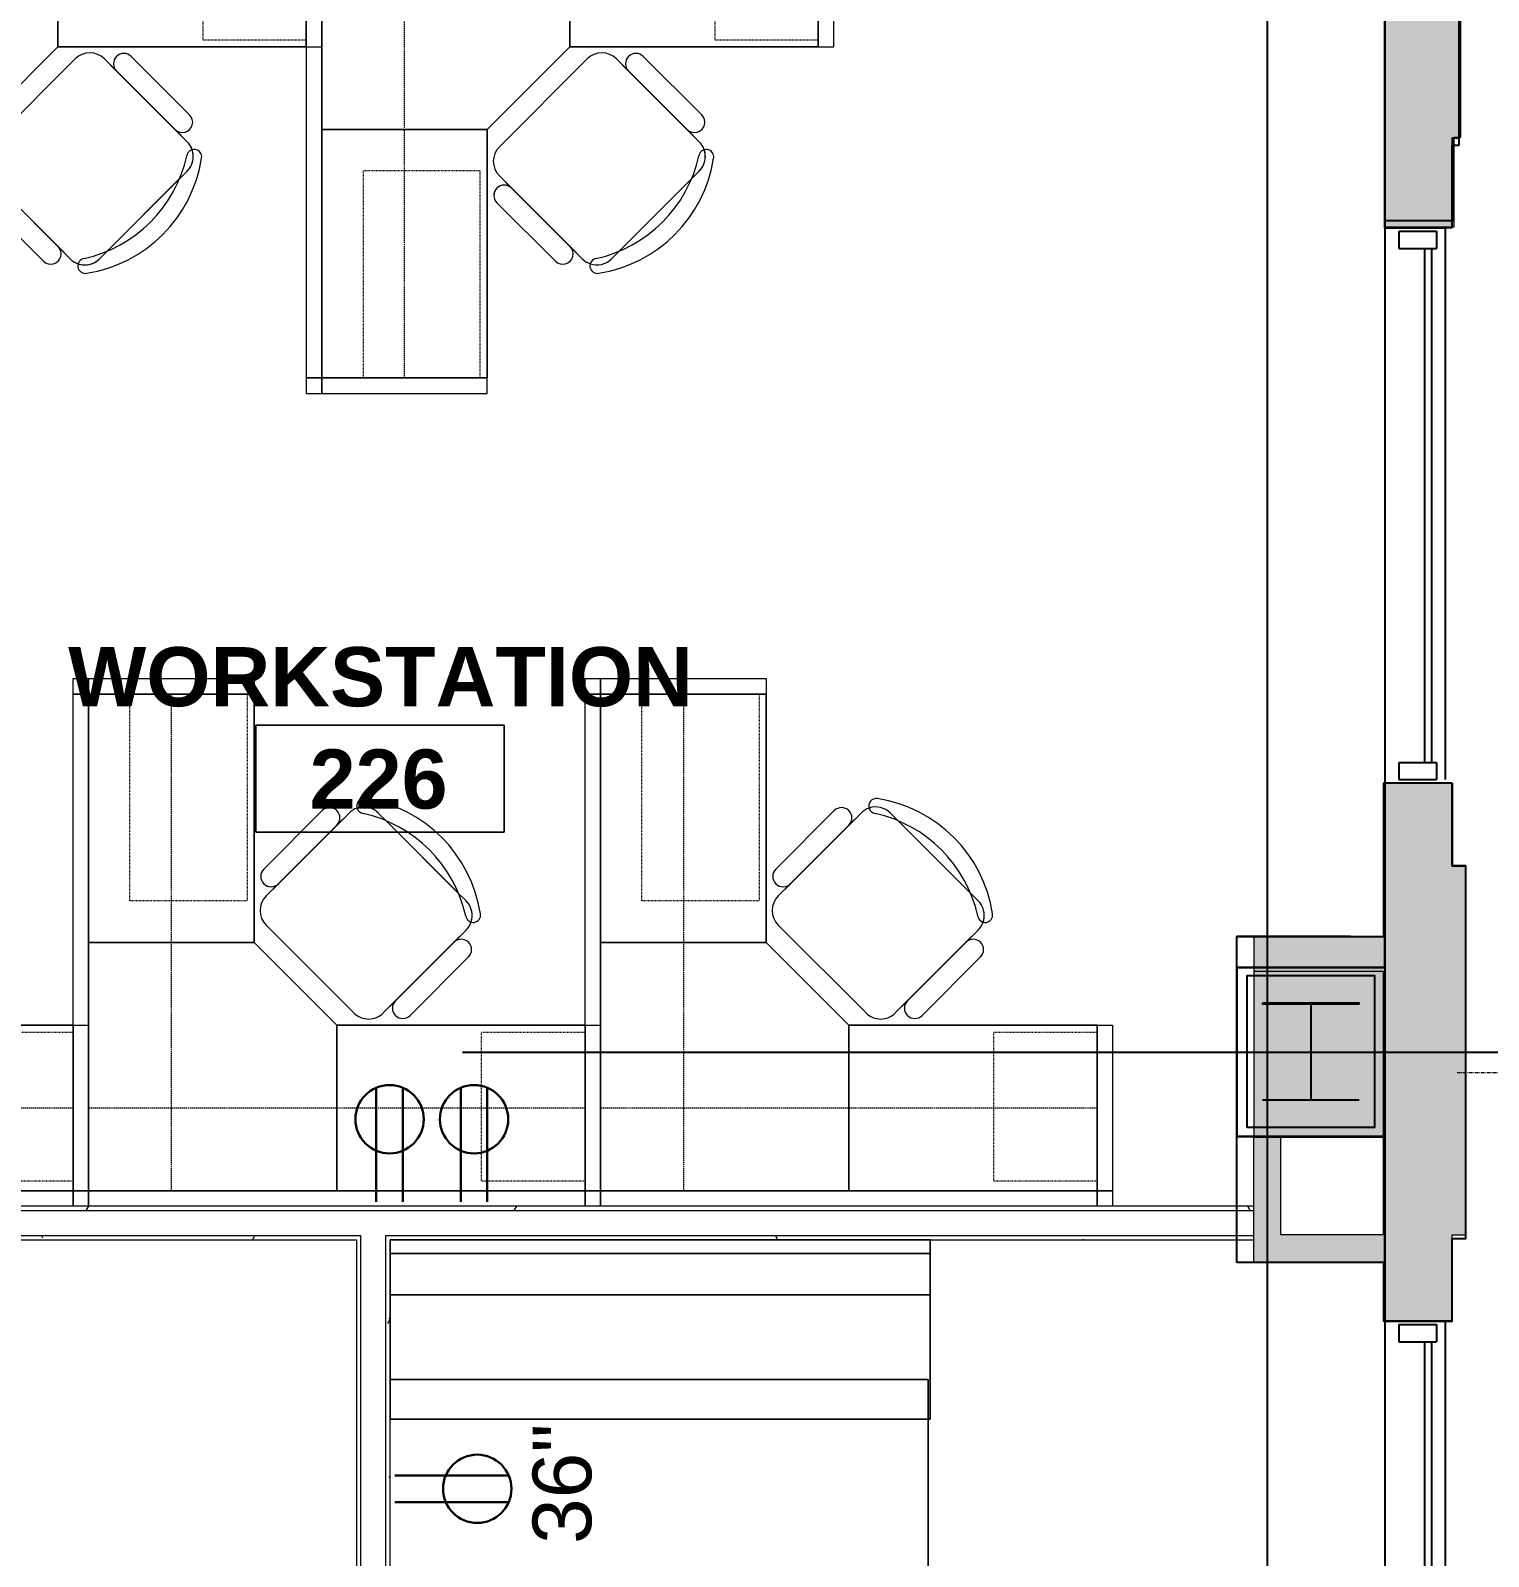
# Model space of a CAD drawing. Header units: inches. Extents: x 25273 to 28081, y 11840 to 13753.
# Drawn here: x 27695.9 to 27907.3, y 12599 to 12820.3 of the extents above; entities that cross this region are included whole.
import ezdxf
from ezdxf.xclip import XClip

# ---------------------------------------------------------------- set-up
doc = ezdxf.new("R2010")
doc.units = ezdxf.units.IN
doc.header["$MEASUREMENT"] = 0
doc.header["$XCLIPFRAME"] = 2
for name, pattern in [('L1$0$Plaza America BA02$0$CENTER2', [1.125, 0.75, -0.125, 0.125, -0.125]), ('L1$0$SAG 02ATL Ste230PHII$0$CENTER2', [1.125, 0.75, -0.125, 0.125, -0.125]), ('X1$0$Grid Line 1_2_', [0.875, 0.5, -0.125, 0.125, -0.125]), ('X1$0$Hidden', [0.28125, 0.1875, -0.09375]), ('X1$0$Hidden2', [0.140625, 0.09375, -0.046875])]:
    doc.linetypes.add(name, pattern=pattern)
for name, color, linetype in [('L1$0$A-Cols-Extr', 3, 'Continuous'), ('L1$0$A-Glaz', 92, 'Continuous'), ('L1$0$A-Wall-Extr', 7, 'Continuous'), ('L1$0$Plaza America BA02$0$A-Column grid', 252, 'L1$0$Plaza America BA02$0$CENTER2'), ('L1$0$SAG 02ATL Ste230PHII$0$A-Column grid', 252, 'L1$0$SAG 02ATL Ste230PHII$0$CENTER2')]:
    doc.layers.add(name, color=color, linetype=linetype)
for name, color, linetype, lineweight in [('X1$0$A-ANNO-NOTE', 131, 'Continuous', 30), ('X1$0$A-AREA-IDEN', 2, 'Continuous', 9), ('X1$0$A-WALL', 113, 'Continuous', 13), ('X1$0$A-WALL-PATT', 111, 'Continuous', 13), ('X1$0$I-FURN', 30, 'Continuous', 9), ('X1$0$I-FURN-PNLS', 30, 'Continuous', 9), ('X1$0$I-WALL', 2, 'Continuous', 13), ('X1$0$Plaza America_Tower 1_2nd Floor -REVIT_dwg', 8, 'Continuous', 9), ('X1$0$S-COLS', 52, 'Continuous', 13), ('X1$0$S-GRID', 1, 'Continuous', 9)]:
    doc.layers.add(name, color=color, linetype=linetype, lineweight=lineweight)
doc.styles.add('X1$0$Swis721 Lt BT', font='swissl.ttf', dxfattribs={"height": 8.514638})
doc.styles.add('X1$0$Swis721 Lt BT_B', font='', dxfattribs={"height": 8.583975})
doc.styles.get('X1$0$Swis721 Lt BT_B').set_extended_font_data('Swis721 Lt BT', bold=True)
pattern_1 = [(0, (0, 0), (30.72, 7.68), [1.267, -21.773, 1.267, -21.773, -122.88]), (0, (0, 0), (30.72, 7.68), [-46.08, 1.267, -44.813, 1.267, -21.773, -53.76]), (0, (0, 0), (30.72, 7.68), [-115.2, 1.267, -14.093, 1.267, -37.133]), (120, (11.52, 3.84), (-22.0110751, 22.7643004), [1.267, -21.773, 1.267, -21.773, -122.88]), (120, (11.52, 3.84), (-22.0110751, 22.7643004), [-46.08, 1.267, -44.813, 1.267, -21.773, -53.76]), (120, (11.52, 3.84), (-22.0110751, 22.7643004), [-115.2, 1.267, -14.093, 1.267, -37.133]), (240, (15.36, 19.2), (-8.7089249, -30.4443004), [1.267, -21.773, 1.267, -21.773, -122.88]), (240, (15.36, 19.2), (-8.7089249, -30.4443004), [-46.08, 1.267, -44.813, 1.267, -21.773, -53.76]), (240, (15.36, 19.2), (-8.7089249, -30.4443004), [-115.2, 1.267, -14.093, 1.267, -37.133])]

# ---------------------------------------------------------------- blocks, each defined once
blk = doc.blocks.new('L1')
at = {"layer": 'L1$0$A-Cols-Extr'}
for points in [[(27870.82, 12659.92), (27870.82, 12684.42), (27892.3, 12684.42), (27892.3, 12659.92)], [(27872.31, 12661.26), (27872.31, 12683.26), (27890.81, 12683.26), (27890.81, 12661.26)], [(27874.56, 12679.26), (27874.56, 12679.17), (27888.56, 12679.17), (27888.56, 12679.26)]]:
    blk.add_lwpolyline(points, close=True, dxfattribs=at)
for points in [[(27881.56, 12679.17), (27881.56, 12665.17)], [(27874.56, 12665.26), (27888.56, 12665.26)]]:
    blk.add_lwpolyline(points, dxfattribs=at)
at = {"layer": 'L1$0$A-Glaz'}
for p, q in [((27892.3, 12791.67), (27901.05, 12791.67)), ((27892.3, 12791.67), (27892.3, 12711.17)), ((27902.05, 12791.67), (27901.05, 12791.67)), ((27901.05, 12791.67), (27901.05, 12711.67)), ((27894.3, 12791.17), (27899.8, 12791.17)), ((27894.3, 12791.17), (27894.3, 12788.67)), ((27899.8, 12791.17), (27899.8, 12788.67)), ((27894.3, 12788.67), (27899.8, 12788.67)), ((27898.05, 12788.67), (27898.05, 12714.17)), ((27899.05, 12788.67), (27899.05, 12714.17)), ((27894.3, 12714.17), (27894.3, 12711.67)), ((27894.3, 12714.17), (27899.8, 12714.17)), ((27899.8, 12714.17), (27899.8, 12711.67)), ((27894.3, 12711.67), (27899.8, 12711.67)), ((27902.05, 12711.17), (27892.3, 12711.17)), ((27902.05, 12633.17), (27892.22, 12633.17)), ((27892.3, 12633.17), (27892.3, 12552.67)), ((27894.3, 12632.67), (27899.8, 12632.67)), ((27894.3, 12632.67), (27894.3, 12630.17)), ((27899.8, 12632.67), (27899.8, 12630.17)), ((27901.05, 12633.17), (27901.05, 12553.17)), ((27894.3, 12630.17), (27899.8, 12630.17)), ((27898.05, 12630.17), (27898.05, 12555.67)), ((27899.05, 12630.17), (27899.05, 12555.67))]:
    blk.add_line(p, q, dxfattribs=at)
at = {"layer": 'L1$0$A-Wall-Extr'}
for p, q in [((27892.31, 12791.67), (27892.3, 12852.67)), ((27892.31, 12852.67), (27892.3, 12791.67)), ((27903.05, 12803.67), (27903.05, 12840.67)), ((27902.05, 12803.67), (27903.05, 12803.67)), ((27902.05, 12791.67), (27902.05, 12803.67)), ((27892.3, 12684.42), (27892.3, 12711.17)), ((27892.3, 12711.17), (27892.3, 12633.17)), ((27902.05, 12711.17), (27902.05, 12699.17)), ((27902.05, 12699.17), (27904.05, 12699.17)), ((27904.05, 12645.17), (27904.05, 12699.17)), ((27870.82, 12641.67), (27870.82, 12688.92)), ((27887.3, 12688.92), (27870.82, 12688.92)), ((27902.05, 12645.17), (27904.05, 12645.17)), ((27902.05, 12633.17), (27902.05, 12645.17)), ((27904.05, 12645.17), (27904.05, 12645.17))]:
    blk.add_line(p, q, dxfattribs=at)
at = {"layer": 'L1$0$A-Wall-Extr', "linetype": 'Continuous', "flags": 128}
for points in [[(27902.05, 12852.67), (27902.05, 12840.67), (27903.05, 12840.67), (27903.05, 12804.67), (27902.05, 12804.67), (27902.05, 12792.67), (27892.31, 12792.67), (27892.31, 12852.67)], [(27902.05, 12711.17), (27892.3, 12711.17), (27892.3, 12684.42), (27870.82, 12684.42), (27870.82, 12659.92), (27892.3, 12659.92), (27892.22, 12633.17), (27902.05, 12633.17), (27902.05, 12645.17), (27904.05, 12645.17), (27904.05, 12699.17), (27902.05, 12699.17)]]:
    blk.add_lwpolyline(points, close=True, dxfattribs=at)
at = {"layer": 'L1$0$A-Wall-Extr'}
for points in [[(27892.3, 12684.42), (27870.82, 12684.42), (27870.82, 12688.92), (27892.3, 12688.92)], [(27870.82, 12688.92), (27892.3, 12688.92)], [(27892.3, 12684.42), (27870.82, 12684.42)], [(27870.82, 12659.92), (27892.3, 12659.92), (27892.3, 12641.67), (27870.82, 12641.67)]]:
    blk.add_lwpolyline(points, dxfattribs=at)
at = {"layer": 'L1$0$Plaza America BA02$0$A-Column grid'}
for p, q in [((27875.23, 13666.96), (27875.23, 12053.77)), ((27758.54, 12672.17), (27981.87, 12672.17))]:
    blk.add_line(p, q, dxfattribs=at)
at = {"layer": 'L1$0$SAG 02ATL Ste230PHII$0$A-Column grid', "linetype": 'Continuous'}
for p, q in [((27875.23, 13666.96), (27875.23, 12053.77)), ((27758.54, 12672.17), (27986.4, 12672.17))]:
    blk.add_line(p, q, dxfattribs=at)
blk = doc.blocks.new('X1$0$F-Workstation - Generic Typical - F-Workstation - Generic Typical-V104-FIRST FLOOR POWER _ SIGNAL')
at = {"layer": 'X1$0$I-FURN'}
for p, q in [((33.89, 55.1), (25.4, 46.62)), ((33.89, 55.1), (25.4, 46.62)), ((25.4, 46.62), (33.89, 55.1)), ((37.78, 54.75), (25.76, 42.73)), ((37.78, 54.75), (36.01, 52.98)), ((36.01, 52.98), (37.78, 54.75)), ((43.2, 53.57), (42.02, 54.75)), ((42.02, 54.75), (43.2, 53.57)), ((53.65, 43.12), (43.12, 53.65)), ((53.57, 43.2), (43.2, 53.57)), ((43.2, 53.57), (53.57, 43.2)), ((27.53, 44.5), (36.01, 52.98)), ((36.01, 52.98), (27.53, 44.5)), ((36.01, 52.98), (27.53, 44.5)), ((27.53, 44.5), (36.01, 52.98)), ((25.4, 46.62), (25.4, 46.62)), ((25.4, 44.5), (25.4, 44.5)), ((27.53, 44.5), (25.76, 42.73)), ((25.76, 42.73), (27.53, 44.5)), ((54.75, 42.02), (53.57, 43.2)), ((53.57, 43.2), (54.75, 42.02)), ((25.76, 38.49), (38.49, 25.76)), ((25.76, 38.49), (38.49, 25.76)), ((38.49, 25.76), (25.76, 38.49)), ((42.73, 25.76), (54.75, 37.78)), ((52.98, 36.01), (54.75, 37.78)), ((54.75, 37.78), (52.98, 36.01)), ((52.98, 36.01), (44.5, 27.53)), ((44.5, 27.53), (52.98, 36.01)), ((44.5, 27.53), (52.98, 36.01)), ((52.98, 36.01), (44.5, 27.53)), ((46.62, 25.4), (55.1, 33.89)), ((46.62, 25.4), (55.1, 33.89)), ((55.1, 33.89), (46.62, 25.4)), ((42.73, 25.76), (44.5, 27.53)), ((44.5, 27.53), (42.73, 25.76))]:
    blk.add_line(p, q, dxfattribs=at)
for centre, radius, start, end in [((34.95, 54.04), 1.5, 315, 135), ((34.95, 54.04), 1.5, 315, 135), ((34.95, 54.04), 1.5, 315, 135), ((39.9, 52.63), 3, 108.7164, 135), ((39.9, 52.63), 3, 108.6047, 135), ((39.9, 52.63), 3, 108.6047, 135), ((39.97, 55.77), 1.08, 81.1745, 261.1745), ((39.97, 55.77), 1.08, 81.1745, 261.1745), ((39.97, 55.77), 1.08, 81.1745, 261.1745), ((39.9, 52.63), 3, 45, 108.6047), ((39.9, 52.63), 3, 45, 108.6047), ((37.07, 37.07), 20, 8.8255, 81.1745), ((37.07, 37.07), 20, 8.8255, 81.1745), ((37.07, 37.07), 20, 8.8255, 81.1745), ((35.53, 35.53), 19.64, 12.5758, 77.4242), ((35.53, 35.53), 19.64, 12.5758, 77.4242), ((35.53, 35.53), 19.64, 12.5758, 77.4242), ((26.46, 45.56), 1.5, 135, 315), ((26.46, 45.56), 1.5, 135, 315), ((26.46, 45.56), 1.5, 135.0456, 224.9544), ((26.46, 45.56), 1.5, 225, 315), ((27.88, 40.61), 3, 135, 225), ((27.88, 40.61), 3, 135, 225), ((27.88, 40.61), 3, 135, 225), ((55.77, 39.97), 1.08, 188.8255, 8.8255), ((55.77, 39.97), 1.08, 188.8255, 8.8255), ((55.77, 39.97), 1.08, 188.8255, 8.8255), ((52.63, 39.9), 3, 341.3953, 45), ((52.63, 39.9), 3, 360, 45), ((52.63, 39.9), 3, 341.3953, 360), ((52.63, 39.9), 3, 315, 341.2836), ((52.63, 39.9), 3, 315, 341.3953), ((52.63, 39.9), 3, 315, 341.3953), ((54.04, 34.95), 1.5, 315, 135), ((54.04, 34.95), 1.5, 315, 135), ((54.04, 34.95), 1.5, 315, 135), ((45.56, 26.46), 1.5, 135, 315), ((45.56, 26.46), 1.5, 135, 315), ((45.56, 26.46), 1.5, 135, 315), ((40.61, 27.88), 3, 225, 315), ((40.61, 27.88), 3, 225, 315), ((40.61, 27.88), 3, 225, 315)]:
    blk.add_arc(centre, radius, start, end, dxfattribs=at)
at = {"layer": 'X1$0$I-FURN-PNLS'}
for p, q in [((-2.25, 72), (-2.25, 74.25)), ((-2.25, 74.25), (0, 74.25)), ((0, 74.25), (0, 72)), ((0, 72), (0, 74.25)), ((0, 74.25), (24, 74.25)), ((24, 74.25), (24, 72)), ((0, 72), (-2.25, 72)), ((-2.25, 72), (0, 72)), ((-2.25, 0), (-2.25, 72)), ((0, 36), (0, 72)), ((0, 72), (24, 72)), ((0, 72), (0, 0)), ((24, 72), (0, 72)), ((24, 72), (0, 72)), ((0, 72), (0, 36)), ((0, 36), (0, 72)), ((0, 72), (24, 72)), ((24, 72), (24, 36)), ((24, 72), (24, 42)), ((24, 36), (24, 72)), ((24, 72), (24, 36)), ((24, 36), (0, 36)), ((0, 0), (0, 36)), ((0, 36), (24, 36)), ((24, 36), (0, 36)), ((0, 36), (0, 0)), ((0, 0), (0, 36)), ((0, 36), (24, 36)), ((0, 36), (24, 36)), ((24, 36), (0, 36)), ((24, 36), (36, 24)), ((36, 24), (24, 36)), ((24, 36), (36, 24)), ((36, 0), (36, 24)), ((36, 24), (72, 24)), ((36, 24), (36, 0)), ((36, 0), (36, 24)), ((36, 24), (36, 0)), ((72, 24), (36, 24)), ((36, 24), (36, 0)), ((36, 0), (36, 24)), ((36, 24), (72, 24)), ((57, 24), (72, 24)), ((72, 24), (72, 0)), ((72, 24), (74.25, 24)), ((72, 0), (72, 24)), ((72, 0), (72, 24)), ((72, 24), (72, 0)), ((74.25, 24), (74.25, 0)), ((-2.25, -2.25), (-2.25, 0)), ((-2.25, 0), (0, 0)), ((0, 0), (-2.25, 0)), ((0, 0), (0, -2.25)), ((0, -2.25), (0, 0)), ((0, 0), (72, 0)), ((36, 0), (0, 0)), ((0, 0), (36, 0)), ((36, 0), (0, 0)), ((72, 0), (36, 0)), ((36, 0), (72, 0)), ((72, 0), (36, 0)), ((72, -2.25), (72, 0)), ((72, 0), (74.25, 0)), ((72, 0), (72, -2.25)), ((74.25, 0), (72, 0)), ((74.25, 0), (74.25, -2.25)), ((0, -2.25), (-2.25, -2.25)), ((72, -2.25), (0, -2.25)), ((74.25, -2.25), (72, -2.25))]:
    blk.add_line(p, q, dxfattribs=at)
at = {"layer": 'X1$0$I-FURN-PNLS', "linetype": 'X1$0$Hidden2'}
for p, q in [((6, 72), (23, 72)), ((6, 42), (6, 72)), ((23, 72), (23, 42)), ((23, 42), (6, 42)), ((57, 1.37), (57, 23)), ((57, 23), (72, 23)), ((72, 23), (72, 1.37)), ((72, 1.37), (57, 1.37))]:
    blk.add_line(p, q, dxfattribs=at)
at = {"layer": 'X1$0$I-FURN-PNLS', "linetype": 'X1$0$Hidden'}
for p, q in [((12, 72), (12, 0)), ((0, 12), (72, 12))]:
    blk.add_line(p, q, dxfattribs=at)
blk = doc.blocks.new('X1$0$F-Workstation - Generic Typical - F-Workstation - Generic Typical-V105-FIRST FLOOR POWER _ SIGNAL')
at = {"layer": 'X1$0$I-FURN'}
for p, q in [((25.76, -38.49), (38.49, -25.76)), ((38.49, -25.76), (25.76, -38.49)), ((25.76, -38.49), (38.49, -25.76)), ((42.73, -25.76), (54.75, -37.78)), ((44.5, -27.53), (42.73, -25.76)), ((42.73, -25.76), (44.5, -27.53)), ((46.62, -25.4), (55.1, -33.89)), ((55.1, -33.89), (46.62, -25.4)), ((46.62, -25.4), (55.1, -33.89)), ((44.5, -27.53), (52.98, -36.01)), ((52.98, -36.01), (44.5, -27.53)), ((52.98, -36.01), (44.5, -27.53)), ((44.5, -27.53), (52.98, -36.01)), ((54.75, -37.78), (52.98, -36.01)), ((52.98, -36.01), (54.75, -37.78)), ((53.57, -43.2), (54.75, -42.02)), ((54.75, -42.02), (53.57, -43.2)), ((37.78, -54.75), (25.76, -42.73)), ((25.76, -42.73), (27.53, -44.5)), ((27.53, -44.5), (25.76, -42.73)), ((53.65, -43.12), (43.12, -53.65)), ((43.2, -53.57), (53.57, -43.2)), ((53.57, -43.2), (43.2, -53.57)), ((36.01, -52.98), (27.53, -44.5)), ((27.53, -44.5), (36.01, -52.98)), ((27.53, -44.5), (36.01, -52.98)), ((36.01, -52.98), (27.53, -44.5)), ((33.89, -55.1), (25.4, -46.62)), ((25.4, -46.62), (33.89, -55.1)), ((33.89, -55.1), (25.4, -46.62)), ((36.01, -52.98), (37.78, -54.75)), ((37.78, -54.75), (36.01, -52.98)), ((42.02, -54.75), (43.2, -53.57)), ((43.2, -53.57), (42.02, -54.75))]:
    blk.add_line(p, q, dxfattribs=at)
for centre, radius, start, end in [((40.61, -27.88), 3, 45, 135), ((40.61, -27.88), 3, 45, 135), ((40.61, -27.88), 3, 45, 135), ((45.56, -26.46), 1.5, 45, 225), ((45.56, -26.46), 1.5, 45, 225), ((45.56, -26.46), 1.5, 45, 225), ((54.04, -34.95), 1.5, 225, 45), ((54.04, -34.95), 1.5, 225, 45), ((54.04, -34.95), 1.5, 225, 45), ((27.88, -40.61), 3, 135, 225), ((27.88, -40.61), 3, 135, 225), ((27.88, -40.61), 3, 135, 225), ((35.53, -35.53), 19.64, 282.5758, 347.4242), ((35.53, -35.53), 19.64, 282.5758, 347.4242), ((35.53, -35.53), 19.64, 282.5758, 347.4242), ((55.77, -39.97), 1.08, 351.1745, 171.1745), ((55.77, -39.97), 1.08, 351.1745, 171.1745), ((55.77, -39.97), 1.08, 351.1745, 171.1745), ((52.63, -39.9), 3, 18.7164, 45), ((52.63, -39.9), 3, 18.6047, 45), ((52.63, -39.9), 3, 18.6047, 45), ((52.63, -39.9), 3, 315, 18.6047), ((52.63, -39.9), 3, 15, 18.6047), ((52.63, -39.9), 3, 0, 15), ((37.07, -37.07), 20, 278.8255, 351.1745), ((37.07, -37.07), 20, 278.8255, 351.1745), ((37.07, -37.07), 20, 278.8255, 351.1745), ((52.63, -39.9), 3, 315, 330), ((52.63, -39.9), 3, 330, 0), ((26.46, -45.56), 1.5, 45, 225), ((26.46, -45.56), 1.5, 45, 225), ((26.46, -45.56), 1.5, 45, 180), ((26.46, -45.56), 1.5, 180, 180.3242), ((26.46, -45.56), 1.5, 180.3242, 225), ((34.95, -54.04), 1.5, 225, 45), ((34.95, -54.04), 1.5, 225, 45), ((34.95, -54.04), 1.5, 225, 45), ((39.9, -52.63), 3, 225, 251.2836), ((39.9, -52.63), 3, 225, 251.3953), ((39.9, -52.63), 3, 225, 251.3953), ((39.97, -55.77), 1.08, 98.8255, 278.8255), ((39.97, -55.77), 1.08, 98.8255, 278.8255), ((39.97, -55.77), 1.08, 98.8255, 278.8255), ((39.9, -52.63), 3, 251.3953, 315), ((39.9, -52.63), 3, 251.3953, 315)]:
    blk.add_arc(centre, radius, start, end, dxfattribs=at)
at = {"layer": 'X1$0$I-FURN-PNLS'}
for p, q in [((-2.25, 2.25), (-2.25, 0)), ((0, 2.25), (-2.25, 2.25)), ((0, 0), (0, 2.25)), ((72, 2.25), (0, 2.25)), ((0, 2.25), (0, 0)), ((72, 2.25), (72, 0)), ((74.25, 2.25), (72, 2.25)), ((72, 0), (72, 2.25)), ((74.25, 0), (74.25, 2.25)), ((-2.25, 0), (0, 0)), ((0, 0), (-2.25, 0)), ((-2.25, 0), (-2.25, -72)), ((0, 0), (72, 0)), ((0, -72), (0, 0)), ((0, 0), (0, -36)), ((36, 0), (0, 0)), ((0, 0), (0, -36)), ((36, 0), (0, 0)), ((0, 0), (36, 0)), ((0, -36), (0, 0)), ((72, 0), (36, 0)), ((36, 0), (36, -24)), ((36, -24), (36, 0)), ((36, -24), (36, 0)), ((36, 0), (36, -24)), ((72, 0), (36, 0)), ((36, 0), (36, -24)), ((36, -24), (36, 0)), ((36, 0), (72, 0)), ((72, -24), (72, 0)), ((72, 0), (74.25, 0)), ((74.25, 0), (72, 0)), ((72, 0), (72, -24)), ((72, -24), (72, 0)), ((72, 0), (72, -24)), ((74.25, -24), (74.25, 0)), ((24, -36), (36, -24)), ((24, -36), (36, -24)), ((36, -24), (24, -36)), ((36, -24), (72, -24)), ((36, -24), (72, -24)), ((72, -24), (36, -24)), ((57, -24), (72, -24)), ((72, -24), (74.25, -24)), ((24, -36), (0, -36)), ((0, -36), (0, -72)), ((0, -36), (24, -36)), ((0, -36), (24, -36)), ((24, -36), (0, -36)), ((24, -36), (0, -36)), ((0, -36), (0, -72)), ((0, -72), (0, -36)), ((0, -36), (24, -36)), ((24, -72), (24, -36)), ((24, -72), (24, -36)), ((24, -36), (24, -72)), ((24, -72), (24, -42)), ((-2.25, -72), (-2.25, -74.25)), ((0, -72), (-2.25, -72)), ((-2.25, -72), (0, -72)), ((0, -72), (24, -72)), ((0, -74.25), (0, -72)), ((24, -72), (0, -72)), ((0, -72), (0, -74.25)), ((0, -72), (24, -72)), ((24, -72), (0, -72)), ((24, -74.25), (24, -72)), ((-2.25, -74.25), (0, -74.25)), ((0, -74.25), (24, -74.25))]:
    blk.add_line(p, q, dxfattribs=at)
at = {"layer": 'X1$0$I-FURN-PNLS', "linetype": 'X1$0$Hidden'}
for p, q in [((12, -72), (12, 0)), ((0, -12), (72, -12))]:
    blk.add_line(p, q, dxfattribs=at)
at = {"layer": 'X1$0$I-FURN-PNLS', "linetype": 'X1$0$Hidden2'}
for p, q in [((57, -1.37), (57, -23)), ((72, -1.37), (57, -1.37)), ((72, -23), (72, -1.37)), ((57, -23), (72, -23)), ((23, -42), (6, -42)), ((6, -42), (6, -72)), ((23, -72), (23, -42)), ((6, -72), (23, -72))]:
    blk.add_line(p, q, dxfattribs=at)
blk = doc.blocks.new('X1$0$F-Workstation - Generic Typical - F-Workstation - Generic Typical-V106-FIRST FLOOR POWER _ SIGNAL')
at = {"layer": 'X1$0$I-FURN'}
for p, q in [((33.89, 55.1), (25.4, 46.62)), ((33.89, 55.1), (25.4, 46.62)), ((25.4, 46.62), (33.89, 55.1)), ((37.78, 54.75), (25.76, 42.73)), ((37.78, 54.75), (36.01, 52.98)), ((36.01, 52.98), (37.78, 54.75)), ((43.2, 53.57), (42.02, 54.75)), ((42.02, 54.75), (43.2, 53.57)), ((53.65, 43.12), (43.12, 53.65)), ((53.57, 43.2), (43.2, 53.57)), ((43.2, 53.57), (53.57, 43.2)), ((27.53, 44.5), (36.01, 52.98)), ((36.01, 52.98), (27.53, 44.5)), ((36.01, 52.98), (27.53, 44.5)), ((27.53, 44.5), (36.01, 52.98)), ((27.53, 44.5), (25.76, 42.73)), ((25.76, 42.73), (27.53, 44.5)), ((54.75, 42.02), (53.57, 43.2)), ((53.57, 43.2), (54.75, 42.02)), ((25.76, 38.49), (38.49, 25.76)), ((25.76, 38.49), (38.49, 25.76)), ((38.49, 25.76), (25.76, 38.49)), ((42.73, 25.76), (54.75, 37.78)), ((52.98, 36.01), (54.75, 37.78)), ((54.75, 37.78), (52.98, 36.01)), ((52.98, 36.01), (44.5, 27.53)), ((44.5, 27.53), (52.98, 36.01)), ((44.5, 27.53), (52.98, 36.01)), ((52.98, 36.01), (44.5, 27.53)), ((46.62, 25.4), (55.1, 33.89)), ((46.62, 25.4), (55.1, 33.89)), ((55.1, 33.89), (46.62, 25.4)), ((42.73, 25.76), (44.5, 27.53)), ((44.5, 27.53), (42.73, 25.76))]:
    blk.add_line(p, q, dxfattribs=at)
for centre, radius, start, end in [((34.95, 54.04), 1.5, 315, 135), ((34.95, 54.04), 1.5, 315, 135), ((34.95, 54.04), 1.5, 315, 135), ((39.9, 52.63), 3, 108.7164, 135), ((39.9, 52.63), 3, 108.6047, 135), ((39.9, 52.63), 3, 108.6047, 135), ((39.97, 55.77), 1.08, 81.1745, 261.1745), ((39.97, 55.77), 1.08, 81.1745, 261.1745), ((39.97, 55.77), 1.08, 81.1745, 261.1745), ((39.9, 52.63), 3, 45, 108.6047), ((39.9, 52.63), 3, 45, 108.6047), ((37.07, 37.07), 20, 8.8255, 81.1745), ((37.07, 37.07), 20, 8.8255, 81.1745), ((37.07, 37.07), 20, 8.8255, 81.1745), ((35.53, 35.53), 19.64, 12.5758, 77.4242), ((35.53, 35.53), 19.64, 12.5758, 77.4242), ((35.53, 35.53), 19.64, 12.5758, 77.4242), ((26.46, 45.56), 1.5, 135, 315), ((26.46, 45.56), 1.5, 135, 315), ((26.46, 45.56), 1.5, 135, 315), ((27.88, 40.61), 3, 135, 225), ((27.88, 40.61), 3, 135, 225), ((27.88, 40.61), 3, 135, 225), ((55.77, 39.97), 1.08, 188.8255, 8.8255), ((55.77, 39.97), 1.08, 188.8255, 8.8255), ((55.77, 39.97), 1.08, 188.8255, 8.8255), ((52.63, 39.9), 3, 354.551, 45), ((52.63, 39.9), 3, 360, 45), ((52.63, 39.9), 3, 354.551, 360), ((52.63, 39.9), 3, 315, 341.2836), ((52.63, 39.9), 3, 315, 341.3953), ((52.63, 39.9), 3, 315, 341.3953), ((52.63, 39.9), 3, 341.3953, 353.9935), ((52.63, 39.9), 3, 341.3953, 345), ((52.63, 39.9), 3, 345, 353.9935), ((54.04, 34.95), 1.5, 315, 135), ((54.04, 34.95), 1.5, 315, 135), ((54.04, 34.95), 1.5, 315, 135), ((45.56, 26.46), 1.5, 135, 315), ((45.56, 26.46), 1.5, 135, 315), ((45.56, 26.46), 1.5, 135, 315), ((40.61, 27.88), 3, 225, 315), ((40.61, 27.88), 3, 225, 315), ((40.61, 27.88), 3, 225, 315)]:
    blk.add_arc(centre, radius, start, end, dxfattribs=at)
at = {"layer": 'X1$0$I-FURN-PNLS'}
for p, q in [((-2.25, 72), (-2.25, 74.25)), ((-2.25, 74.25), (0, 74.25)), ((0, 74.25), (0, 72)), ((0, 72), (0, 74.25)), ((0, 74.25), (24, 74.25)), ((24, 74.25), (24, 72)), ((0, 72), (-2.25, 72)), ((-2.25, 72), (0, 72)), ((-2.25, 0), (-2.25, 72)), ((0, 36), (0, 72)), ((0, 72), (24, 72)), ((0, 72), (0, 0)), ((24, 72), (0, 72)), ((24, 72), (0, 72)), ((0, 72), (0, 36)), ((0, 36), (0, 72)), ((0, 72), (24, 72)), ((24, 72), (24, 36)), ((24, 72), (24, 42)), ((24, 36), (24, 72)), ((24, 72), (24, 36)), ((24, 36), (0, 36)), ((0, 0), (0, 36)), ((0, 36), (24, 36)), ((24, 36), (0, 36)), ((0, 36), (0, 0)), ((0, 0), (0, 36)), ((0, 36), (24, 36)), ((0, 36), (24, 36)), ((24, 36), (0, 36)), ((24, 36), (36, 24)), ((36, 24), (24, 36)), ((24, 36), (36, 24)), ((36, 0), (36, 24)), ((36, 24), (72, 24)), ((36, 24), (36, 0)), ((36, 0), (36, 24)), ((36, 24), (36, 0)), ((72, 24), (36, 24)), ((36, 24), (36, 0)), ((36, 0), (36, 24)), ((36, 24), (72, 24)), ((57, 24), (72, 24)), ((72, 24), (72, 0)), ((72, 24), (74.25, 24)), ((72, 0), (72, 24)), ((72, 0), (72, 24)), ((72, 24), (72, 0)), ((74.25, 24), (74.25, 0)), ((-2.25, -2.25), (-2.25, 0)), ((-2.25, 0), (0, 0)), ((0, 0), (-2.25, 0)), ((0, 0), (0, -2.25)), ((0, -2.25), (0, 0)), ((0, 0), (72, 0)), ((36, 0), (0, 0)), ((0, 0), (36, 0)), ((36, 0), (0, 0)), ((72, 0), (36, 0)), ((36, 0), (72, 0)), ((72, 0), (36, 0)), ((72, -2.25), (72, 0)), ((72, 0), (74.25, 0)), ((72, 0), (72, -2.25)), ((74.25, 0), (72, 0)), ((74.25, 0), (74.25, -2.25)), ((0, -2.25), (-2.25, -2.25)), ((72, -2.25), (0, -2.25)), ((74.25, -2.25), (72, -2.25))]:
    blk.add_line(p, q, dxfattribs=at)
at = {"layer": 'X1$0$I-FURN-PNLS', "linetype": 'X1$0$Hidden2'}
for p, q in [((6, 72), (23, 72)), ((6, 42), (6, 72)), ((23, 72), (23, 42)), ((23, 42), (6, 42)), ((57, 1.37), (57, 23)), ((57, 23), (72, 23)), ((72, 23), (72, 1.37)), ((72, 1.37), (57, 1.37))]:
    blk.add_line(p, q, dxfattribs=at)
at = {"layer": 'X1$0$I-FURN-PNLS', "linetype": 'X1$0$Hidden'}
for p, q in [((12, 72), (12, 0)), ((0, 12), (72, 12))]:
    blk.add_line(p, q, dxfattribs=at)
blk = doc.blocks.new('X1$0$F-Workstation - Generic Typical - F-Workstation - Generic Typical-V107-FIRST FLOOR POWER _ SIGNAL')
at = {"layer": 'X1$0$I-FURN'}
for p, q in [((25.76, -38.49), (38.49, -25.76)), ((38.49, -25.76), (25.76, -38.49)), ((25.76, -38.49), (38.49, -25.76)), ((42.73, -25.76), (54.75, -37.78)), ((44.5, -27.53), (42.73, -25.76)), ((42.73, -25.76), (44.5, -27.53)), ((46.62, -25.4), (55.1, -33.89)), ((55.1, -33.89), (46.62, -25.4)), ((46.62, -25.4), (55.1, -33.89)), ((44.5, -27.53), (52.98, -36.01)), ((52.98, -36.01), (44.5, -27.53)), ((52.98, -36.01), (44.5, -27.53)), ((44.5, -27.53), (52.98, -36.01)), ((54.75, -37.78), (52.98, -36.01)), ((52.98, -36.01), (54.75, -37.78)), ((53.57, -43.2), (54.75, -42.02)), ((54.75, -42.02), (53.57, -43.2)), ((37.78, -54.75), (25.76, -42.73)), ((25.76, -42.73), (27.53, -44.5)), ((27.53, -44.5), (25.76, -42.73)), ((53.65, -43.12), (43.12, -53.65)), ((43.2, -53.57), (53.57, -43.2)), ((53.57, -43.2), (43.2, -53.57)), ((36.01, -52.98), (27.53, -44.5)), ((27.53, -44.5), (36.01, -52.98)), ((27.53, -44.5), (36.01, -52.98)), ((36.01, -52.98), (27.53, -44.5)), ((33.89, -55.1), (25.4, -46.62)), ((25.4, -46.62), (33.89, -55.1)), ((33.89, -55.1), (25.4, -46.62)), ((36.01, -52.98), (37.78, -54.75)), ((37.78, -54.75), (36.01, -52.98)), ((42.02, -54.75), (43.2, -53.57)), ((43.2, -53.57), (42.02, -54.75))]:
    blk.add_line(p, q, dxfattribs=at)
for centre, radius, start, end in [((40.61, -27.88), 3, 45, 135), ((40.61, -27.88), 3, 45, 135), ((40.61, -27.88), 3, 45, 135), ((45.56, -26.46), 1.5, 45, 225), ((45.56, -26.46), 1.5, 45, 225), ((45.56, -26.46), 1.5, 45, 225), ((54.04, -34.95), 1.5, 225, 45), ((54.04, -34.95), 1.5, 225, 45), ((54.04, -34.95), 1.5, 225, 45), ((27.88, -40.61), 3, 135, 225), ((27.88, -40.61), 3, 135, 225), ((27.88, -40.61), 3, 135, 225), ((35.53, -35.53), 19.64, 282.5758, 347.4242), ((35.53, -35.53), 19.64, 282.5758, 347.4242), ((35.53, -35.53), 19.64, 282.5758, 347.4242), ((55.77, -39.97), 1.08, 351.1745, 171.1745), ((55.77, -39.97), 1.08, 351.1745, 171.1745), ((55.77, -39.97), 1.08, 351.1745, 171.1745), ((52.63, -39.9), 3, 18.7164, 45), ((52.63, -39.9), 3, 18.6047, 45), ((52.63, -39.9), 3, 18.6047, 45), ((52.63, -39.9), 3, 315, 18.6047), ((52.63, -39.9), 3, 315, 15), ((52.63, -39.9), 3, 15, 18.6047), ((37.07, -37.07), 20, 278.8255, 351.1745), ((37.07, -37.07), 20, 278.8255, 351.1745), ((37.07, -37.07), 20, 278.8255, 351.1745), ((26.46, -45.56), 1.5, 45, 225), ((26.46, -45.56), 1.5, 45, 225), ((26.46, -45.56), 1.5, 45, 180), ((26.46, -45.56), 1.5, 180, 180.3242), ((26.46, -45.56), 1.5, 180.3242, 225), ((34.95, -54.04), 1.5, 225, 45), ((34.95, -54.04), 1.5, 225, 45), ((34.95, -54.04), 1.5, 225, 45), ((39.9, -52.63), 3, 225, 251.2836), ((39.9, -52.63), 3, 225, 251.3953), ((39.9, -52.63), 3, 225, 251.3953), ((39.97, -55.77), 1.08, 98.8255, 278.8255), ((39.97, -55.77), 1.08, 98.8255, 278.8255), ((39.97, -55.77), 1.08, 98.8255, 278.8255), ((39.9, -52.63), 3, 251.3953, 315), ((39.9, -52.63), 3, 285, 315), ((39.9, -52.63), 3, 251.3953, 255), ((39.9, -52.63), 3, 255, 285)]:
    blk.add_arc(centre, radius, start, end, dxfattribs=at)
at = {"layer": 'X1$0$I-FURN-PNLS'}
for p, q in [((-2.25, 2.25), (-2.25, 0)), ((0, 2.25), (-2.25, 2.25)), ((0, 0), (0, 2.25)), ((72, 2.25), (0, 2.25)), ((0, 2.25), (0, 0)), ((72, 2.25), (72, 0)), ((74.25, 2.25), (72, 2.25)), ((72, 0), (72, 2.25)), ((74.25, 0), (74.25, 2.25)), ((-2.25, 0), (0, 0)), ((0, 0), (-2.25, 0)), ((-2.25, 0), (-2.25, -72)), ((0, 0), (72, 0)), ((0, -72), (0, 0)), ((0, 0), (0, -36)), ((36, 0), (0, 0)), ((0, 0), (0, -36)), ((36, 0), (0, 0)), ((0, 0), (36, 0)), ((0, -36), (0, 0)), ((72, 0), (36, 0)), ((36, 0), (36, -24)), ((36, -24), (36, 0)), ((36, -24), (36, 0)), ((36, 0), (36, -24)), ((72, 0), (36, 0)), ((36, 0), (36, -24)), ((36, -24), (36, 0)), ((36, 0), (72, 0)), ((72, -24), (72, 0)), ((72, 0), (74.25, 0)), ((74.25, 0), (72, 0)), ((72, 0), (72, -24)), ((72, -24), (72, 0)), ((72, 0), (72, -24)), ((74.25, -24), (74.25, 0)), ((24, -36), (36, -24)), ((24, -36), (36, -24)), ((36, -24), (24, -36)), ((36, -24), (72, -24)), ((36, -24), (72, -24)), ((72, -24), (36, -24)), ((57, -24), (72, -24)), ((72, -24), (74.25, -24)), ((24, -36), (0, -36)), ((0, -36), (0, -72)), ((0, -36), (24, -36)), ((0, -36), (24, -36)), ((24, -36), (0, -36)), ((24, -36), (0, -36)), ((0, -36), (0, -72)), ((0, -72), (0, -36)), ((0, -36), (24, -36)), ((24, -72), (24, -36)), ((24, -72), (24, -36)), ((24, -36), (24, -72)), ((24, -72), (24, -42)), ((-2.25, -72), (-2.25, -74.25)), ((0, -72), (-2.25, -72)), ((-2.25, -72), (0, -72)), ((0, -72), (24, -72)), ((0, -74.25), (0, -72)), ((24, -72), (0, -72)), ((0, -72), (0, -74.25)), ((0, -72), (24, -72)), ((24, -72), (0, -72)), ((24, -74.25), (24, -72)), ((-2.25, -74.25), (0, -74.25)), ((0, -74.25), (24, -74.25))]:
    blk.add_line(p, q, dxfattribs=at)
at = {"layer": 'X1$0$I-FURN-PNLS', "linetype": 'X1$0$Hidden'}
for p, q in [((12, -72), (12, 0)), ((0, -12), (72, -12))]:
    blk.add_line(p, q, dxfattribs=at)
at = {"layer": 'X1$0$I-FURN-PNLS', "linetype": 'X1$0$Hidden2'}
for p, q in [((57, -1.37), (57, -23)), ((72, -1.37), (57, -1.37)), ((72, -23), (72, -1.37)), ((57, -23), (72, -23)), ((23, -42), (6, -42)), ((6, -42), (6, -72)), ((23, -72), (23, -42)), ((6, -72), (23, -72))]:
    blk.add_line(p, q, dxfattribs=at)
blk = doc.blocks.new('X1$0$F-Workstation - Generic Typical - F-Workstation - Generic Typical-V150-FIRST FLOOR POWER _ SIGNAL')
at = {"layer": 'X1$0$I-FURN'}
for p, q in [((33.89, 55.1), (25.4, 46.62)), ((33.89, 55.1), (25.4, 46.62)), ((25.4, 46.62), (33.89, 55.1)), ((37.78, 54.75), (25.76, 42.73)), ((37.78, 54.75), (36.01, 52.98)), ((36.01, 52.98), (37.78, 54.75)), ((43.2, 53.57), (42.02, 54.75)), ((42.02, 54.75), (43.2, 53.57)), ((53.65, 43.12), (43.12, 53.65)), ((53.57, 43.2), (43.2, 53.57)), ((43.2, 53.57), (53.57, 43.2)), ((27.53, 44.5), (36.01, 52.98)), ((36.01, 52.98), (27.53, 44.5)), ((36.01, 52.98), (27.53, 44.5)), ((27.53, 44.5), (36.01, 52.98)), ((27.53, 44.5), (25.76, 42.73)), ((25.76, 42.73), (27.53, 44.5)), ((54.75, 42.02), (53.57, 43.2)), ((53.57, 43.2), (54.75, 42.02)), ((25.76, 38.49), (38.49, 25.76)), ((25.76, 38.49), (38.49, 25.76)), ((38.49, 25.76), (25.76, 38.49)), ((42.73, 25.76), (54.75, 37.78)), ((52.98, 36.01), (54.75, 37.78)), ((54.75, 37.78), (52.98, 36.01)), ((52.98, 36.01), (44.5, 27.53)), ((44.5, 27.53), (52.98, 36.01)), ((44.5, 27.53), (52.98, 36.01)), ((52.98, 36.01), (44.5, 27.53)), ((46.62, 25.4), (55.1, 33.89)), ((46.62, 25.4), (55.1, 33.89)), ((55.1, 33.89), (46.62, 25.4)), ((42.73, 25.76), (44.5, 27.53)), ((44.5, 27.53), (42.73, 25.76))]:
    blk.add_line(p, q, dxfattribs=at)
for centre, radius, start, end in [((34.95, 54.04), 1.5, 315, 135), ((34.95, 54.04), 1.5, 315, 135), ((34.95, 54.04), 1.5, 315, 135), ((39.9, 52.63), 3, 108.7164, 135), ((39.9, 52.63), 3, 108.6047, 135), ((39.9, 52.63), 3, 108.6047, 135), ((39.97, 55.77), 1.08, 81.1745, 261.1745), ((39.97, 55.77), 1.08, 81.1745, 261.1745), ((39.97, 55.77), 1.08, 81.1745, 261.1745), ((39.9, 52.63), 3, 45, 108.6047), ((39.9, 52.63), 3, 45, 108.6047), ((37.07, 37.07), 20, 8.8255, 81.1745), ((37.07, 37.07), 20, 8.8255, 81.1745), ((37.07, 37.07), 20, 8.8255, 81.1745), ((35.53, 35.53), 19.64, 12.5758, 77.4242), ((35.53, 35.53), 19.64, 12.5758, 77.4242), ((35.53, 35.53), 19.64, 12.5758, 77.4242), ((26.46, 45.56), 1.5, 135, 315), ((26.46, 45.56), 1.5, 135, 315), ((26.46, 45.56), 1.5, 135, 315), ((27.88, 40.61), 3, 135, 225), ((27.88, 40.61), 3, 135, 225), ((27.88, 40.61), 3, 135, 225), ((55.77, 39.97), 1.08, 188.8255, 8.8255), ((55.77, 39.97), 1.08, 188.8255, 8.8255), ((55.77, 39.97), 1.08, 188.8255, 8.8255), ((52.63, 39.9), 3, 354.551, 45), ((52.63, 39.9), 3, 354.551, 45), ((52.63, 39.9), 3, 315, 341.2836), ((52.63, 39.9), 3, 315, 341.3953), ((52.63, 39.9), 3, 315, 341.3953), ((52.63, 39.9), 3, 341.3953, 353.9935), ((52.63, 39.9), 3, 341.3953, 345), ((52.63, 39.9), 3, 345, 353.9935), ((54.04, 34.95), 1.5, 315, 135), ((54.04, 34.95), 1.5, 315, 135), ((54.04, 34.95), 1.5, 315, 135), ((45.56, 26.46), 1.5, 135, 315), ((45.56, 26.46), 1.5, 135, 315), ((45.56, 26.46), 1.5, 135, 315), ((40.61, 27.88), 3, 225, 315), ((40.61, 27.88), 3, 225, 315), ((40.61, 27.88), 3, 225, 315)]:
    blk.add_arc(centre, radius, start, end, dxfattribs=at)
at = {"layer": 'X1$0$I-FURN-PNLS'}
for p, q in [((-2.25, 72), (-2.25, 74.25)), ((-2.25, 74.25), (0, 74.25)), ((0, 74.25), (0, 72)), ((0, 72), (0, 74.25)), ((0, 74.25), (24, 74.25)), ((24, 74.25), (24, 72)), ((0, 72), (-2.25, 72)), ((-2.25, 72), (0, 72)), ((-2.25, 0), (-2.25, 72)), ((0, 36), (0, 72)), ((0, 72), (24, 72)), ((0, 72), (0, 0)), ((24, 72), (0, 72)), ((24, 72), (0, 72)), ((0, 72), (0, 36)), ((0, 36), (0, 72)), ((0, 72), (24, 72)), ((24, 72), (24, 36)), ((24, 72), (24, 42)), ((24, 36), (24, 72)), ((24, 72), (24, 36)), ((24, 36), (0, 36)), ((0, 0), (0, 36)), ((0, 36), (24, 36)), ((24, 36), (0, 36)), ((0, 36), (0, 0)), ((0, 0), (0, 36)), ((0, 36), (24, 36)), ((0, 36), (24, 36)), ((24, 36), (0, 36)), ((24, 36), (36, 24)), ((36, 24), (24, 36)), ((24, 36), (36, 24)), ((36, 0), (36, 24)), ((36, 24), (72, 24)), ((36, 24), (36, 0)), ((36, 0), (36, 24)), ((36, 24), (36, 0)), ((72, 24), (36, 24)), ((36, 24), (36, 0)), ((36, 0), (36, 24)), ((36, 24), (72, 24)), ((57, 24), (72, 24)), ((72, 24), (72, 0)), ((72, 24), (74.25, 24)), ((72, 0), (72, 24)), ((72, 0), (72, 24)), ((72, 24), (72, 0)), ((74.25, 24), (74.25, 0)), ((-2.25, -2.25), (-2.25, 0)), ((-2.25, 0), (0, 0)), ((0, 0), (-2.25, 0)), ((0, 0), (0, -2.25)), ((0, -2.25), (0, 0)), ((0, 0), (72, 0)), ((36, 0), (0, 0)), ((0, 0), (36, 0)), ((36, 0), (0, 0)), ((72, 0), (36, 0)), ((36, 0), (72, 0)), ((72, 0), (36, 0)), ((72, -2.25), (72, 0)), ((72, 0), (74.25, 0)), ((72, 0), (72, -2.25)), ((74.25, 0), (72, 0)), ((74.25, 0), (74.25, -2.25)), ((0, -2.25), (-2.25, -2.25)), ((72, -2.25), (0, -2.25)), ((74.25, -2.25), (72, -2.25))]:
    blk.add_line(p, q, dxfattribs=at)
at = {"layer": 'X1$0$I-FURN-PNLS', "linetype": 'X1$0$Hidden2'}
for p, q in [((6, 72), (23, 72)), ((6, 42), (6, 72)), ((23, 72), (23, 42)), ((23, 42), (6, 42)), ((57, 1.37), (57, 23)), ((57, 23), (72, 23)), ((72, 23), (72, 1.37)), ((72, 1.37), (57, 1.37))]:
    blk.add_line(p, q, dxfattribs=at)
at = {"layer": 'X1$0$I-FURN-PNLS', "linetype": 'X1$0$Hidden'}
for p, q in [((12, 72), (12, 0)), ((0, 12), (72, 12))]:
    blk.add_line(p, q, dxfattribs=at)
blk = doc.blocks.new('X1$0$30 x 60 table21 - 30 x 60 table-5036344-FIRST FLOOR POWER _ SIGNAL')
at = {"layer": 'X1$0$I-FURN'}
for p, q in [((3043.33, 795.88), (2965.31, 795.88)), ((2965.31, 795.88), (2965.31, 765.65)), ((2965.31, 765.65), (2965.31, 795.88)), ((2965.31, 795.88), (3043.33, 795.88)), ((3043.33, 795.88), (3043.33, 765.65)), ((2965.31, 765.65), (3043.33, 765.65)), ((3043.33, 765.65), (2965.31, 765.65))]:
    blk.add_line(p, q, dxfattribs=at)
blk = doc.blocks.new('X1$0$Booth Seat8 - Booth Seat-5036397-FIRST FLOOR POWER _ SIGNAL')
at = {"layer": 'X1$0$I-FURN'}
for p, q in [((2161.35, 26189.79), (2083.06, 26189.79)), ((2083.06, 26189.79), (2083.06, 26187.79)), ((2083.06, 26187.79), (2083.06, 26189.79)), ((2083.06, 26189.79), (2161.35, 26189.79)), ((2161.35, 26187.79), (2161.35, 26189.79)), ((2161.35, 26189.79), (2161.35, 26187.79)), ((2083.06, 26187.79), (2161.35, 26187.79)), ((2161.35, 26187.79), (2083.06, 26187.79)), ((2161.35, 26187.79), (2083.06, 26187.79)), ((2083.06, 26187.79), (2083.06, 26181.79)), ((2083.06, 26181.79), (2083.06, 26187.79)), ((2083.06, 26187.79), (2161.35, 26187.79)), ((2161.35, 26187.79), (2083.06, 26187.79)), ((2083.06, 26187.79), (2083.06, 26181.79)), ((2083.06, 26181.79), (2083.06, 26187.79)), ((2083.06, 26187.79), (2161.35, 26187.79)), ((2161.35, 26181.79), (2161.35, 26187.79)), ((2161.35, 26187.79), (2161.35, 26181.79)), ((2161.35, 26181.79), (2161.35, 26187.79)), ((2161.35, 26187.79), (2161.35, 26181.79)), ((2083.06, 26181.79), (2161.35, 26181.79)), ((2161.35, 26181.79), (2083.06, 26181.79)), ((2083.06, 26181.79), (2083.06, 26169.54)), ((2083.06, 26169.54), (2083.06, 26181.79)), ((2161.35, 26163.79), (2161.35, 26181.79)), ((2161.35, 26181.79), (2161.35, 26163.79)), ((2083.06, 26169.54), (2083.06, 26163.79)), ((2083.06, 26163.79), (2083.06, 26169.54)), ((2083.06, 26163.79), (2161.07, 26163.79)), ((2161.07, 26163.79), (2083.06, 26163.79)), ((2161.07, 26163.79), (2161.35, 26163.79)), ((2161.35, 26163.79), (2161.07, 26163.79))]:
    blk.add_line(p, q, dxfattribs=at)
blk = doc.blocks.new('X1$0$Room Tag - Room Name and Number-3379422-FIRST FLOOR POWER _ SIGNAL')
at = {"layer": 'X1$0$A-AREA-IDEN'}
for p, q in [((-0.1881, -0.1636), (-0.1881, -0.0018)), ((-0.1881, -0.0018), (0.1869, -0.0018)), ((0.1869, -0.0018), (-0.1881, -0.0018)), ((-0.1881, -0.0018), (-0.1881, -0.1636)), ((0.1869, -0.0018), (0.1869, -0.1636)), ((0.1869, -0.1636), (0.1869, -0.0018)), ((0.1869, -0.1636), (-0.1881, -0.1636)), ((-0.1881, -0.1636), (0.1869, -0.1636))]:
    blk.add_line(p, q, dxfattribs=at)
blk = doc.blocks.new('X1')
at = {"layer": 'X1$0$A-WALL-PATT', "lineweight": 9}
for points in [[(27892.32, 12804.83), (27903.32, 12804.83), (27903.32, 12840.67), (27892.32, 12840.67)], [(27902.32, 12791.83), (27902.32, 12804.83), (27892.32, 12804.83), (27892.32, 12791.83)], [(27902.05, 12699.17), (27902.05, 12711.17), (27892.05, 12711.17), (27892.05, 12699.17)], [(27904.05, 12645.67), (27904.05, 12699.17), (27892.05, 12699.17), (27892.07, 12683.85), (27892.3, 12682.96), (27892.3, 12659.85), (27892.05, 12659.85), (27892.05, 12645.67), (27902.05, 12645.67)], [(27892.05, 12683.92), (27892.05, 12688.92), (27873.3, 12688.92), (27873.3, 12683.92)], [(27877.23, 12641.67), (27877.23, 12659.85), (27873.23, 12659.85), (27873.23, 12641.67)], [(27892.05, 12641.67), (27892.05, 12645.67), (27877.23, 12645.67), (27877.23, 12641.67)], [(27892.05, 12633.17), (27902.05, 12633.17), (27902.05, 12645.67), (27892.05, 12645.67), (27892.05, 12636.95)]]:
    blk.add_hatch(color=7, dxfattribs=at).paths.add_polyline_path(points, flags=0)
h = blk.add_hatch(dxfattribs=at)
h.set_pattern_fill('FP1_1', color=256, style=0, pattern_type=2)
h.set_pattern_definition(pattern_1)
h.paths.add_polyline_path([(27729.72, 12649.2), (27873.23, 12649.2), (27873.23, 12649.83), (27617.6, 12649.83), (27617.6, 12649.2), (27728.32, 12649.2)], flags=0)
h = blk.add_hatch(dxfattribs=at)
h.set_pattern_fill('FP1_1', color=256, style=0, pattern_type=2)
h.set_pattern_definition(pattern_1)
h.paths.add_polyline_path([(27748.07, 12644.95), (27873.23, 12644.95), (27873.23, 12645.58), (27747.44, 12645.58), (27747.44, 12644.95)], flags=0)
h.paths.add_polyline_path([(27704.32, 12644.95), (27743.82, 12644.95), (27743.82, 12645.58), (27617.6, 12645.58), (27617.6, 12644.95), (27666.07, 12644.95)], flags=0)
h = blk.add_hatch(dxfattribs=at)
h.set_pattern_fill('FP1_1', color=256, style=0, pattern_type=2)
h.set_pattern_definition(pattern_1)
h.paths.add_polyline_path([(27743.19, 12337.45), (27743.82, 12337.45), (27743.82, 12440.7), (27743.19, 12440.7), (27743.19, 12338.08)], flags=0)
h.paths.add_polyline_path([(27743.22, 12444.33), (27743.82, 12444.33), (27743.82, 12644.95), (27743.19, 12644.95), (27743.19, 12444.33)], flags=0)
h = blk.add_hatch(dxfattribs=at)
h.set_pattern_fill('FP1_1', color=256, style=0, pattern_type=2)
h.set_pattern_definition(pattern_1)
h.paths.add_polyline_path([(27748.07, 12341.7), (27748.04, 12414.95), (27747.44, 12414.95), (27747.44, 12341.7)], flags=0)
h.paths.add_polyline_path([(27747.44, 12418.58), (27748.07, 12418.58), (27748.07, 12491.83), (27747.44, 12491.83), (27747.44, 12418.61)], flags=0)
h.paths.add_polyline_path([(27747.72, 12495.45), (27748.07, 12495.45), (27748.07, 12568.7), (27747.44, 12568.7), (27747.44, 12495.45)], flags=0)
h.paths.add_polyline_path([(27747.44, 12572.33), (27748.07, 12572.33), (27748.07, 12644.95), (27747.44, 12644.95), (27747.44, 12572.36)], flags=0)
at = {"layer": 'X1$0$S-COLS', "lineweight": 5}
blk.add_hatch(color=250, dxfattribs=at).paths.add_polyline_path([(27892.3, 12659.85), (27892.3, 12682.96), (27892.05, 12683.85), (27873.3, 12683.85), (27873.3, 12659.85), (27892.05, 12659.85)], flags=0)
at = {"layer": 'X1$0$A-ANNO-NOTE'}
for p, q in [((27746.05, 12650.48), (27746.05, 12667.01)), ((27749.88, 12650.48), (27749.88, 12667.01)), ((27758.3, 12650.48), (27758.3, 12667.01)), ((27762.13, 12650.48), (27762.13, 12667.01)), ((27748.72, 12610.77), (27765.25, 12610.77)), ((27748.72, 12606.94), (27765.25, 12606.94))]:
    blk.add_line(p, q, dxfattribs=at)
for centre in [(27747.97, 12662.44), (27760.22, 12662.44), (27760.68, 12608.86)]:
    blk.add_circle(centre, 4.95, dxfattribs=at)
at = {"layer": 'X1$0$A-WALL', "color": 8, "lineweight": 20}
for p, q in [((27892.32, 12852.67), (27892.32, 12791.83)), ((27903.32, 12804.83), (27903.32, 12840.67)), ((27902.32, 12804.83), (27903.32, 12804.83)), ((27902.32, 12791.83), (27902.32, 12804.83)), ((27892.32, 12791.83), (27902.32, 12791.83)), ((27902.05, 12711.17), (27892.05, 12711.17)), ((27892.05, 12711.17), (27892.05, 12688.92)), ((27902.05, 12699.17), (27902.05, 12711.17)), ((27904.05, 12699.17), (27902.05, 12699.17)), ((27904.05, 12645.67), (27904.05, 12699.17)), ((27892.05, 12683.92), (27892.05, 12645.67)), ((27873.23, 12659.85), (27873.23, 12641.67)), ((27877.23, 12659.85), (27873.23, 12659.85)), ((27877.23, 12645.67), (27877.23, 12659.85)), ((27892.05, 12645.67), (27877.23, 12645.67)), ((27902.05, 12645.67), (27904.05, 12645.67)), ((27902.05, 12633.17), (27902.05, 12645.67)), ((27873.23, 12641.67), (27892.05, 12641.67)), ((27892.05, 12641.67), (27892.05, 12633.17)), ((27892.05, 12633.17), (27902.05, 12633.17))]:
    blk.add_line(p, q, dxfattribs=at)
at = {"layer": 'X1$0$A-WALL'}
for p, q in [((27617.6, 12649.2), (27873.23, 12649.2)), ((27617.6, 12645.58), (27743.82, 12645.58)), ((27743.82, 12444.33), (27743.82, 12645.58)), ((27747.44, 12645.58), (27873.23, 12645.58)), ((27747.44, 12572.33), (27747.44, 12645.58))]:
    blk.add_line(p, q, dxfattribs=at)
at = {"layer": 'X1$0$I-WALL', "color": 8, "lineweight": 20}
for p, q in [((27892.05, 12688.92), (27873.3, 12688.92)), ((27873.3, 12688.92), (27873.3, 12683.92)), ((27873.3, 12683.92), (27892.05, 12683.92))]:
    blk.add_line(p, q, dxfattribs=at)
at = {"layer": 'X1$0$I-WALL'}
for p, q in [((27873.23, 12649.83), (27617.6, 12649.83)), ((27617.6, 12644.95), (27743.19, 12644.95)), ((27743.19, 12644.95), (27743.19, 12444.95)), ((27748.07, 12644.95), (27873.23, 12644.95)), ((27748.07, 12572.95), (27748.07, 12644.95))]:
    blk.add_line(p, q, dxfattribs=at)
at = {"layer": 'X1$0$S-COLS', "color": 8, "lineweight": 20}
for p, q in [((27892.3, 12683.85), (27873.3, 12683.85)), ((27873.3, 12683.85), (27873.3, 12659.85)), ((27892.3, 12659.85), (27892.3, 12683.85)), ((27873.3, 12659.85), (27892.3, 12659.85))]:
    blk.add_line(p, q, dxfattribs=at)
at = {"layer": 'X1$0$S-GRID', "linetype": 'X1$0$Grid Line 1_2_'}
blk.add_line((27998.63, 12669.16), (27902.63, 12669.16), dxfattribs=at)
at = {"layer": 'X1$0$A-AREA-IDEN', "xscale": 95.99999999999994, "yscale": 95.99999999999994, "zscale": 95.99999999999994}
blk.add_blockref('X1$0$Room Tag - Room Name and Number-3379422-FIRST FLOOR POWER _ SIGNAL', (27746.65, 12719.74), dxfattribs=at)
at = {"layer": 'X1$0$I-FURN'}
blk.add_blockref('X1$0$Booth Seat8 - Booth Seat-5036397-FIRST FLOOR POWER _ SIGNAL', (25665.01, -13544.83), dxfattribs=at)
at = {"layer": 'X1$0$I-FURN', "rotation": 180}
blk.add_blockref('X1$0$30 x 60 table21 - 30 x 60 table-5036344-FIRST FLOOR POWER _ SIGNAL', (30791.39, 13390.35), dxfattribs=at)
at = {"layer": 'X1$0$I-FURN-PNLS'}
for name, p in [('X1$0$F-Workstation - Generic Typical - F-Workstation - Generic Typical-V107-FIRST FLOOR POWER _ SIGNAL', (27663.88, 12841.92)), ('X1$0$F-Workstation - Generic Typical - F-Workstation - Generic Typical-V105-FIRST FLOOR POWER _ SIGNAL', (27738.13, 12841.92)), ('X1$0$F-Workstation - Generic Typical - F-Workstation - Generic Typical-V106-FIRST FLOOR POWER _ SIGNAL', (27630.07, 12652.08)), ('X1$0$F-Workstation - Generic Typical - F-Workstation - Generic Typical-V104-FIRST FLOOR POWER _ SIGNAL', (27704.32, 12652.08)), ('X1$0$F-Workstation - Generic Typical - F-Workstation - Generic Typical-V150-FIRST FLOOR POWER _ SIGNAL', (27778.57, 12652.08))]:
    blk.add_blockref(name, p, dxfattribs=at)
at = {"layer": 'X1$0$Plaza America_Tower 1_2nd Floor -REVIT_dwg'}
ref = blk.add_blockref('L1', (0, 0), dxfattribs=at)
XClip(ref).set_block_clipping_path([(25272.8646056985, 11839.529198946), (28080.6732038753, 13753.216736761)])
at = {"layer": 'X1$0$A-ANNO-NOTE', "lineweight": 9, "insert": (27768.71, 12609.59), "char_height": 8.515, "width": 18.9, "attachment_point": 2, "rotation": 90, "line_spacing_factor": 1.00667, "style": 'X1$0$Swis721 Lt BT'}
blk.add_mtext('36"', dxfattribs=at)
at = {"layer": 'X1$0$A-AREA-IDEN', "char_height": 8.584, "attachment_point": 2, "line_spacing_factor": 0.998538, "style": 'X1$0$Swis721 Lt BT_B'}
for s, insert, width in [('WORKSTATION', (27746.66, 12730.88), 99.144), ('226', (27746.38, 12716.05), 23.004)]:
    blk.add_mtext(s, dxfattribs=dict(at, insert=insert, width=width))

msp = doc.modelspace()

# ---------------------------------------------------------------- block references
at = {"lineweight": 5}
msp.add_blockref('X1', (0, 0), dxfattribs=at)

doc.saveas('drawing.dxf')
